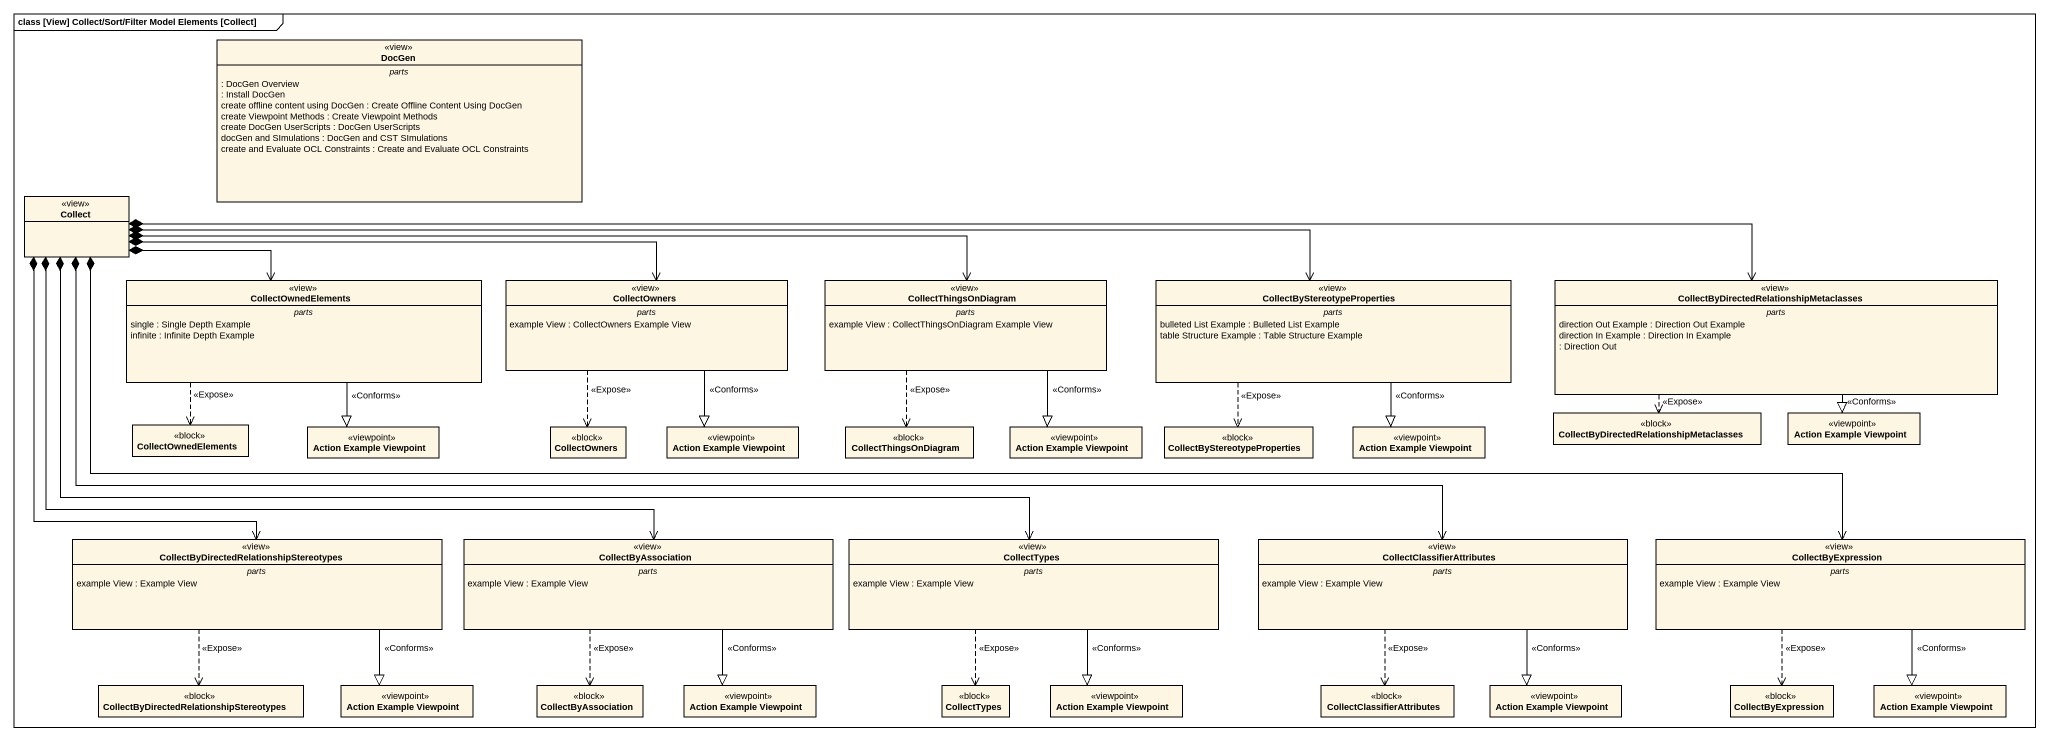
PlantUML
@startuml
mainframe class [View] Collect/Sort/Filter Model Elements [Collect]
hide circle
hide empty members
class DocGen <<view>> {
  -- parts --
  : DocGen Overview
  : Install DocGen
  create offline content using DocGen : Create Offline Content Using DocGen
  create Viewpoint Methods : Create Viewpoint Methods
  create DocGen UserScripts : DocGen UserScripts
  docGen and SImulations : DocGen and CST SImulations
  create and Evaluate OCL Constraints : Create and Evaluate OCL Constraints
}
class Collect <<view>>
class CollectOwnedElements <<view>> {
  -- parts --
  single : Single Depth Example
  infinite : Infinite Depth Example
}
class CollectOwners <<view>> {
  -- parts --
  example View : CollectOwners Example View
}
class CollectThingsOnDiagram <<view>> {
  -- parts --
  example View : CollectThingsOnDiagram Example View
}
class "CollectByStereotypeProperties" as CollectByStereotypePropertie <<view>> {
  -- parts --
  bulleted List Example : Bulleted List Example
  table Structure Example : Table Structure Example
}
class "CollectByDirectedRelationshipMetaclasses" as CollectByDirectedRelationshi <<view>> {
  -- parts --
  direction Out Example : Direction Out Example
  direction In Example : Direction In Example
  : Direction Out
}
class "CollectOwnedElements" as CollectOwnedElements_2 <<block>>
class "Action Example Viewpoint" as Action_Example_Viewpoint <<viewpoint>>
class "CollectOwners" as CollectOwners_2 <<block>>
class "Action Example Viewpoint" as Action_Example_Viewpoint_2 <<viewpoint>>
class "CollectThingsOnDiagram" as CollectThingsOnDiagram_2 <<block>>
class "Action Example Viewpoint" as Action_Example_Viewpoint_3 <<viewpoint>>
class "CollectByStereotypeProperties" as CollectByStereotypePropertie_2 <<block>>
class "Action Example Viewpoint" as Action_Example_Viewpoint_4 <<viewpoint>>
class "CollectByDirectedRelationshipMetaclasses" as CollectByDirectedRelationshi_2 <<block>>
class "Action Example Viewpoint" as Action_Example_Viewpoint_5 <<viewpoint>>
class "CollectByDirectedRelationshipStereotypes" as CollectByDirectedRelationshi_3 <<view>> {
  -- parts --
  example View : Example View
}
class CollectByAssociation <<view>> {
  -- parts --
  example View : Example View
}
class CollectTypes <<view>> {
  -- parts --
  example View : Example View
}
class CollectClassifierAttributes <<view>> {
  -- parts --
  example View : Example View
}
class CollectByExpression <<view>> {
  -- parts --
  example View : Example View
}
class "CollectByDirectedRelationshipStereotypes" as CollectByDirectedRelationshi_4 <<block>>
class "Action Example Viewpoint" as Action_Example_Viewpoint_6 <<viewpoint>>
class "CollectByAssociation" as CollectByAssociation_2 <<block>>
class "Action Example Viewpoint" as Action_Example_Viewpoint_7 <<viewpoint>>
class "CollectTypes" as CollectTypes_2 <<block>>
class "Action Example Viewpoint" as Action_Example_Viewpoint_8 <<viewpoint>>
class "CollectClassifierAttributes" as CollectClassifierAttributes_2 <<block>>
class "Action Example Viewpoint" as Action_Example_Viewpoint_9 <<viewpoint>>
class "CollectByExpression" as CollectByExpression_2 <<block>>
class "Action Example Viewpoint" as Action_Example_Viewpoint_10 <<viewpoint>>
Collect *-right-> CollectOwnedElements
Collect *-right-> CollectOwners
Collect *-right-> CollectThingsOnDiagram
Collect *-right-> CollectByStereotypePropertie
Collect *-right-> CollectByDirectedRelationshi
Collect *--> CollectByDirectedRelationshi_3
Collect *--> CollectByAssociation
Collect *-right-> CollectTypes
Collect *-right-> CollectClassifierAttributes
Collect *-right-> CollectByExpression
CollectOwnedElements ..> CollectOwnedElements_2 : <<Expose>>
CollectOwnedElements --|> Action_Example_Viewpoint : <<Conforms>>
CollectOwners ..> CollectOwners_2 : <<Expose>>
CollectOwners --|> Action_Example_Viewpoint_2 : <<Conforms>>
CollectThingsOnDiagram ..> CollectThingsOnDiagram_2 : <<Expose>>
CollectThingsOnDiagram --|> Action_Example_Viewpoint_3 : <<Conforms>>
CollectByStereotypePropertie ..> CollectByStereotypePropertie_2 : <<Expose>>
CollectByStereotypePropertie --|> Action_Example_Viewpoint_4 : <<Conforms>>
CollectByDirectedRelationshi ..> CollectByDirectedRelationshi_2 : <<Expose>>
CollectByDirectedRelationshi --|> Action_Example_Viewpoint_5 : <<Conforms>>
CollectByDirectedRelationshi_3 ..> CollectByDirectedRelationshi_4 : <<Expose>>
CollectByDirectedRelationshi_3 --|> Action_Example_Viewpoint_6 : <<Conforms>>
CollectByAssociation ..> CollectByAssociation_2 : <<Expose>>
CollectByAssociation --|> Action_Example_Viewpoint_7 : <<Conforms>>
CollectTypes ..> CollectTypes_2 : <<Expose>>
CollectTypes --|> Action_Example_Viewpoint_8 : <<Conforms>>
CollectClassifierAttributes ..> CollectClassifierAttributes_2 : <<Expose>>
CollectClassifierAttributes --|> Action_Example_Viewpoint_9 : <<Conforms>>
CollectByExpression ..> CollectByExpression_2 : <<Expose>>
CollectByExpression --|> Action_Example_Viewpoint_10 : <<Conforms>>
@enduml
